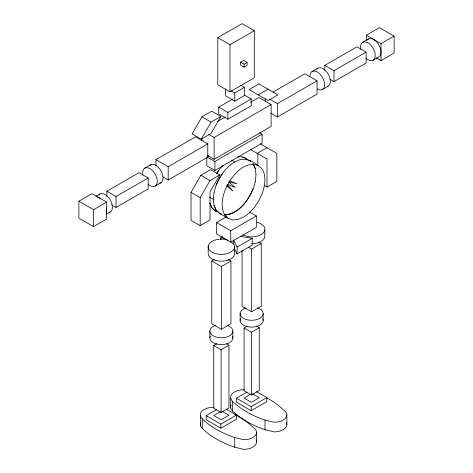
<?xml version="1.0" encoding="UTF-8"?>
<svg xmlns="http://www.w3.org/2000/svg" width="473" height="473" viewBox="0 0 473 473"><rect width="100%" height="100%" fill="white"/><g stroke="black" fill="none" stroke-linecap="round" stroke-linejoin="round"><path stroke-width="0.71" d="M264.809 230.014L264.797 236.133A13.143 7.586 0 0 1 251.654 243.719M234.561 246.539L234.496 253.611A13.143 7.586 0 0 1 221.358 261.202A13.143 7.586 0 0 1 208.215 253.611L208.203 246.061M220.891 213.891L219.543 213.453L216.149 210.219L214.015 205.4L213.288 199.328L214.015 192.387M255.266 181.585L255.994 174.673L255.266 168.601L253.132 163.764L255.266 168.601M214.015 192.416L216.149 185.114L219.543 177.984L222.919 172.994M224.657 214.937A29.769 17.188 -60 0 0 245.316 202.562C250.051 196.325 253.575 189.2 255.266 181.537M216.149 185.114C220.72 174.188 228.506 163.457 240.172 159.584C248.491 157.775 256.224 163.581 262.03 168.896A31.07 17.939 -60 0 1 262.024 193.942L258.636 201.084L254.214 207.617L249.064 213.092L243.53 217.137L238.008 219.478L232.858 219.945L228.435 218.52L219.543 213.388L216.149 210.16L214.015 205.353M253.132 188.804C248.071 200.641 238.717 213.985 224.699 214.748M201.912 116.855L192.091 133.859L201.244 139.145L211.064 133.475L220.885 116.47L211.733 111.185L201.912 116.855L211.064 122.135L220.885 116.47M201.244 139.145L211.064 122.135M191.027 192.328L200.848 175.317L210.668 169.647L219.821 174.933L210 191.943L210 219.957L200.18 225.627L191.027 220.341L191.027 192.328L200.18 197.608L200.18 225.627M200.18 197.608L210 180.603L219.821 174.933M218.686 170.546L216.805 173.313L219.726 168.991L223.008 165.509M217.799 37.674L242.087 23.65L254.291 30.698L254.291 77.826L230.002 91.845L217.799 84.797L217.799 37.674L230.002 44.716L254.291 30.698M240.627 62.146L243.666 60.396L247.131 62.395L247.131 65.339L244.098 67.095L240.627 65.091L240.627 62.146L244.098 64.151L247.131 62.395M231.09 90.804L234.75 92.921L244.375 87.363L244.375 95.564L234.75 101.121L225.597 95.842L225.597 89.001M244.529 95.067L251.24 98.94L251.24 105.733L227.891 119.214L218.733 113.928L218.733 107.14L232.621 99.123M218.733 107.14L227.891 112.42L251.24 98.94M258.246 94.896L268.067 89.226M78.885 201.202L91.981 193.646L106.644 202.113L106.644 219.052L93.548 226.608L78.885 218.136L78.885 201.202L93.548 209.669L93.548 226.608M366.356 40.146L366.356 35.221L379.447 27.659L394.115 36.131L394.115 53.065L381.025 60.627L376.118 57.795M217.113 121.656L225.343 116.902M250.678 102.28L258.914 97.527L271.118 104.568L271.118 126.403L214.115 159.312L207.405 155.434M155.978 165.58L155.978 159.667L195.556 136.827L207.759 143.881L207.759 157.178L168.181 180.018L162.688 176.843M272.927 92.164L304.837 73.741L317.04 80.788L317.04 94.086L277.474 116.932L270.757 113.053M95.848 196.372L99.892 194.036M144.768 168.146L150.544 164.811M312.097 71.506L317.874 68.171A10.371 5.989 60 0 1 328.682 74.988A10.371 5.989 60 0 1 327.239 86.529M362.738 42.268L368.514 38.934M106.868 196.336L106.868 191.246L139.032 172.686L148.185 177.972L148.185 188.887L116.021 207.446L111.752 204.98M324.827 70.483L324.827 65.392L356.979 46.827L366.137 52.113L366.137 63.027L333.979 81.593L329.705 79.127M208.623 134.308L214.115 137.483L271.118 104.568M324.827 65.392L333.979 70.678L366.137 52.113M106.868 191.246L116.021 196.531L148.185 177.972M93.548 209.669L106.644 202.113M366.356 35.221L381.025 43.687L394.115 36.131M155.978 159.667L168.181 166.715L207.759 143.881M269.539 99.052L277.474 103.628L317.04 80.788M322.444 89.486L328.221 86.151M373.085 60.248L378.861 56.914A10.371 5.989 60 0 0 378.169 43.806A10.371 5.989 60 0 0 367.35 40.01M106.242 214.322L110.292 211.987M155.168 186.09L160.944 182.761M207.458 156.457L208.735 155.718M207.44 157.184L214.913 161.494L262.095 134.255L262.095 143.189L214.913 170.428L206.819 165.757L206.819 157.509M257.182 153.358L267.003 147.688M263.952 185.286L267.003 187.048L276.823 181.378L276.823 153.358L260.292 143.816M249.537 212.075L256.319 215.99L256.319 227.371L230.747 242.135L216.563 233.946L216.563 222.564L226.153 217.03M216.563 222.564L230.747 230.753L256.319 215.99M220.796 239.758L220.796 237.706L222.688 236.618M228.394 259.517L230.954 260.995L230.954 323.733L221.358 329.279L211.756 323.733L211.756 260.995L214.316 259.517M237.068 253.942L237.068 247.107L252.215 238.362L252.215 245.203L237.068 253.942L234.324 248.479M211.756 260.995L221.358 266.541L230.954 260.995M248.455 247.213L251.654 249.058L261.256 243.518L261.256 306.256L251.654 311.796L242.052 306.256L242.052 250.158M226.502 343.806L228.95 345.219L228.95 407.957L221.11 412.486L213.761 408.24L213.761 345.509L216.776 343.765M256.189 325.974L259.245 327.742L259.245 390.479L251.405 395.002L244.062 390.763L244.062 328.026L247.077 326.287M220.909 349.86L228.95 345.219M251.21 332.383L259.245 327.742M226.325 409.186L236.541 415.087L236.541 419.125L220.861 428.177L206.169 419.693L206.169 415.661L216.835 409.5M256.62 391.703L266.843 397.604L266.843 401.642L251.157 410.7L236.47 402.216L236.47 398.177L247.131 392.022M220.394 411.687L213.761 415.513L221.11 419.758L228.95 415.229L222.215 411.344M250.696 394.204L244.062 398.035L251.405 402.275L259.245 397.752L252.517 393.861M206.169 415.661L220.861 424.139L236.541 415.087M236.47 398.177L251.157 406.662L266.843 397.604M237.405 157.001C240.467 156.38 244.115 156.841 246.474 159.023M240.296 236.37L252.215 238.362M220.796 237.706L225 238.41M228.902 182.004L236.985 183.737L229.464 180.822M244.47 389.799A13.149 7.592 0 0 0 232.45 393.512A13.149 7.592 0 0 0 232.598 401.382A90.905 52.485 0 0 0 265.004 420.095L274.062 422.259A12.806 7.391 0 0 0 285.887 417.694A12.806 7.391 0 0 0 283.114 409.636A90.905 52.485 0 0 0 266.766 397.846M231.078 405.012A13.149 7.592 0 0 0 232.598 410.996A90.905 52.485 0 0 0 265.004 429.703L274.062 431.873A12.806 7.391 0 0 0 286.431 422.566M214.168 407.277A13.149 7.592 0 0 0 202.154 410.996A13.149 7.592 0 0 0 202.302 418.865A90.905 52.485 0 0 0 234.709 437.572L243.761 439.736A12.806 7.391 0 0 0 255.591 435.172A12.806 7.391 0 0 0 252.813 427.119A90.905 52.485 0 0 0 236.465 415.324M200.777 422.49A13.149 7.592 0 0 0 202.302 428.473A90.905 52.485 0 0 0 234.709 447.186L243.761 449.35A12.806 7.391 0 0 0 256.13 440.044M228.081 240.213L225.042 239.45A13.214 7.627 0 0 0 210.426 242.489A13.214 7.627 0 0 0 210.917 251.453L213.258 252.801A13.214 7.627 0 0 0 228.784 253.085L231.267 251.819A13.214 7.627 0 0 0 234.04 244.647L231.202 241.762M242.129 157.006L245.505 158.088L246.539 159.094M246.368 159.454L249.738 160.536L250.714 161.464M258.636 165.674C242.974 159.821 230.327 177.86 225.042 190.252A31.07 17.939 -60 0 0 225.042 215.292L228.435 218.52M216.569 211.348L215.31 210.94L211.916 207.712L209.781 202.905L211.916 207.771L215.31 211.005L216.658 211.443M219.543 213.388L221.441 213.997M227.696 184.5L235.264 187.432L228.997 182.223M242.968 234.98L247.97 236.624A13.214 7.627 0 0 0 262.58 233.585A13.214 7.627 0 0 0 262.095 224.622L259.754 223.268A13.214 7.627 0 0 0 256.904 222.298M240.716 85.246L244.375 87.363M259.606 132.818L262.095 134.255M250.471 149.486L267.003 159.029L267.003 187.048M231.616 160.176L234.643 161.92M200.848 175.317L210 180.603M209.657 197.194L213.293 199.287M258.696 242.04L261.256 243.518M244.062 328.026L251.405 332.265L251.405 395.002M213.761 345.509L221.11 349.748L221.11 412.486M226.644 185.771L232.887 190.968L227.377 184.683M249.744 160.548L250.779 161.535M233.414 239.817L237.068 247.107M381.025 43.687L381.025 60.627M333.979 70.678L333.979 81.593M286.863 414.862L286.863 424.476M277.474 103.628L277.474 116.932M265.264 98.804L265.264 101.754M265.004 420.095L265.004 429.703M263.159 313.64L263.159 320.475M257.85 153.743L257.85 165.544M256.567 432.346L256.567 441.959M251.654 249.058L251.654 311.796M251.157 406.662L251.157 410.7M244.098 64.151L244.098 67.095M240.148 313.64L240.148 320.475M234.75 92.921L234.75 101.121M234.709 437.572L234.709 447.186M233.414 240.503L233.414 243.92M232.864 331.118L232.864 337.953M232.598 401.382L232.598 410.996M230.747 230.753L230.747 242.135M230.7 398.201L230.7 407.815M230.002 44.716L230.002 91.845M227.891 112.42L227.891 119.214M221.358 266.541L221.358 329.279M220.861 424.139L220.861 428.177M214.913 161.494L214.913 170.428M214.115 137.483L214.115 159.312M209.846 331.118L209.846 337.953M202.302 418.865L202.302 428.473M201.912 138.441L201.912 140.623M200.398 415.678L200.398 425.292M168.181 166.715L168.181 180.018M116.021 196.531L116.021 207.446M234.756 414.425A90.905 52.485 0 0 1 235.903 415.022M227.111 325.365A11.506 6.646 0 0 1 230.168 335.387A11.506 6.646 0 0 1 212.543 335.387A11.506 6.646 0 0 1 215.605 325.365M232.468 336.238A11.506 6.646 0 0 1 221.358 344.598A11.506 6.646 0 0 1 210.243 336.238M257.407 307.888A11.506 6.646 0 0 1 260.469 317.909A11.506 6.646 0 0 1 242.838 317.909A11.506 6.646 0 0 1 245.901 307.888M262.769 318.755A11.506 6.646 0 0 1 251.654 327.121A11.506 6.646 0 0 1 240.538 318.755M316.709 69.247A10.371 5.989 60 0 1 317.442 68.461M309.939 76.236A10.371 5.989 60 0 1 317.294 72.038A10.371 5.989 60 0 1 324.608 84.75A10.371 5.989 60 0 1 317.253 88.954M360.822 49.334A10.371 5.989 60 0 1 367.29 42.464A10.371 5.989 60 0 1 375.219 56.234A10.371 5.989 60 0 1 365.996 58.327M149.385 165.899A10.371 5.989 60 0 1 160.915 170.765A10.371 5.989 60 0 1 159.425 183.234M142.887 175.246A10.371 5.989 60 0 1 149.308 168.305A10.371 5.989 60 0 1 157.273 182.052A10.371 5.989 60 0 1 148.09 184.216M97.397 197.064A10.371 5.989 60 0 1 100.725 198.855M106.39 208.221A10.371 5.989 60 0 1 106.401 212.614M98.733 195.124A10.371 5.989 60 0 1 110.032 199.606A10.371 5.989 60 0 1 109.31 212.377M258.914 83.94L249.094 89.61L268.067 100.566L277.888 94.896L258.914 83.94"/></g></svg>
